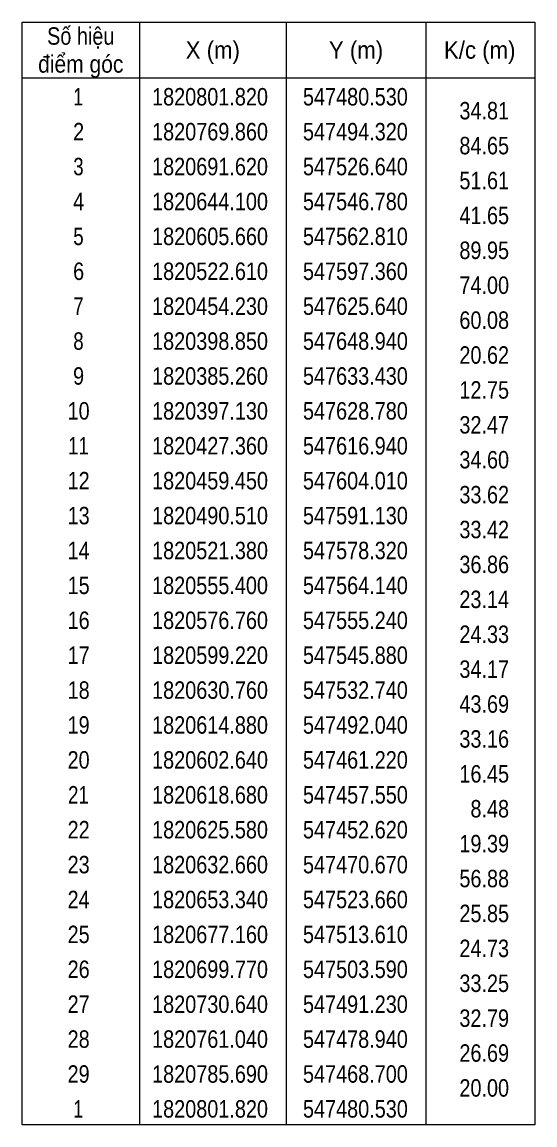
# Model space of a CAD drawing. Header units: metres. Extents: x 546021 to 548091, y 1820134 to 1821147.
# Drawn here: x 548017.7 to 548091.1, y 1820460.8 to 1820618.8 of the extents above; entities that cross this region are included whole.
import ezdxf
from ezdxf.enums import TextEntityAlignment as Align

# ---------------------------------------------------------------- set-up
doc = ezdxf.new("R2010")
doc.units = ezdxf.units.M
doc.layers.add('63', color=7, linetype='Continuous', lineweight=13)

msp = doc.modelspace()

# ---------------------------------------------------------------- linework, layer by layer
at = {"layer": '63'}
for p, q in [((548034.51, 1820618.81), (548034.51, 1820460.81)), ((548055.51, 1820618.81), (548055.51, 1820460.81)), ((548075.51, 1820618.81), (548075.51, 1820460.81)), ((548017.71, 1820610.81), (548091.11, 1820610.81))]:
    msp.add_line(p, q, dxfattribs=at)
msp.add_lwpolyline([(548017.71, 1820618.81), (548091.11, 1820618.81), (548091.11, 1820460.81), (548017.71, 1820460.81)], close=True, dxfattribs=at)

# ---------------------------------------------------------------- texts
for s, width, p in [('Số hiệu', 0.85, (548026.11, 1820615.56)), ('X (m)', 0.95, (548045.01, 1820613.56)), ('Y (m)', 0.95, (548065.505, 1820613.56)), ('K/c (m)', 0.95, (548083.21, 1820613.56)), ('điểm góc', 0.9, (548026.11, 1820611.56)), (' 1', 0.75, (548025.405, 1820606.86)), ('1820801.820', 0.85, (548044.61, 1820606.86)), ('547480.530', 0.85, (548065.415, 1820606.86)), (' 2', 0.85, (548025.41, 1820601.86)), ('1820769.860', 0.85, (548044.61, 1820601.86)), ('547494.320', 0.85, (548065.415, 1820601.86)), (' 3', 0.8, (548025.41, 1820596.86)), ('1820691.620', 0.85, (548044.61, 1820596.86)), ('547526.640', 0.85, (548065.415, 1820596.86)), (' 4', 0.85, (548025.405, 1820591.86)), ('1820644.100', 0.85, (548044.61, 1820591.86)), ('547546.780', 0.85, (548065.415, 1820591.86)), (' 5', 0.8, (548025.41, 1820586.86)), ('1820605.660', 0.85, (548044.61, 1820586.86)), ('547562.810', 0.85, (548065.415, 1820586.86)), (' 6', 0.85, (548025.41, 1820581.86)), ('1820522.610', 0.85, (548044.61, 1820581.86)), ('547597.360', 0.85, (548065.415, 1820581.86)), (' 7', 0.8, (548025.41, 1820576.86)), ('1820454.230', 0.85, (548044.61, 1820576.86)), ('547625.640', 0.85, (548065.415, 1820576.86)), (' 8', 0.8, (548025.41, 1820571.86)), ('1820398.850', 0.85, (548044.61, 1820571.86)), ('547648.940', 0.85, (548065.415, 1820571.86)), (' 9', 0.85, (548025.405, 1820566.86)), ('1820385.260', 0.85, (548044.61, 1820566.86)), ('547633.430', 0.85, (548065.415, 1820566.86)), (' 10', 0.85, (548025.405, 1820561.86)), ('1820397.130', 0.85, (548044.61, 1820561.86)), ('547628.780', 0.85, (548065.415, 1820561.86)), (' 11', 0.8, (548025.405, 1820556.86)), ('1820427.360', 0.85, (548044.61, 1820556.86)), ('547616.940', 0.85, (548065.415, 1820556.86)), (' 12', 0.85, (548025.41, 1820551.86)), ('1820459.450', 0.85, (548044.61, 1820551.86)), ('547604.010', 0.85, (548065.415, 1820551.86)), (' 13', 0.85, (548025.41, 1820546.86)), ('1820490.510', 0.85, (548044.61, 1820546.86)), ('547591.130', 0.85, (548065.415, 1820546.86)), (' 14', 0.85, (548025.405, 1820541.86)), ('1820521.380', 0.85, (548044.61, 1820541.86)), ('547578.320', 0.85, (548065.415, 1820541.86)), (' 15', 0.85, (548025.41, 1820536.86)), ('1820555.400', 0.85, (548044.61, 1820536.86)), ('547564.140', 0.85, (548065.415, 1820536.86)), (' 16', 0.85, (548025.41, 1820531.86)), ('1820576.760', 0.85, (548044.61, 1820531.86)), ('547555.240', 0.85, (548065.415, 1820531.86)), (' 17', 0.85, (548025.41, 1820526.86)), ('1820599.220', 0.85, (548044.61, 1820526.86)), ('547545.880', 0.85, (548065.415, 1820526.86)), (' 18', 0.85, (548025.41, 1820521.86)), ('1820630.760', 0.85, (548044.61, 1820521.86)), ('547532.740', 0.85, (548065.415, 1820521.86)), (' 19', 0.85, (548025.405, 1820516.86)), ('1820614.880', 0.85, (548044.61, 1820516.86)), ('547492.040', 0.85, (548065.415, 1820516.86)), (' 20', 0.85, (548025.405, 1820511.86)), ('1820602.640', 0.85, (548044.61, 1820511.86)), ('547461.220', 0.85, (548065.415, 1820511.86)), (' 21', 0.8, (548025.405, 1820506.86)), ('1820618.680', 0.85, (548044.61, 1820506.86)), ('547457.550', 0.85, (548065.415, 1820506.86)), (' 22', 0.85, (548025.41, 1820501.86)), ('1820625.580', 0.85, (548044.61, 1820501.86)), ('547452.620', 0.85, (548065.415, 1820501.86)), (' 23', 0.85, (548025.41, 1820496.86)), ('1820632.660', 0.85, (548044.61, 1820496.86)), ('547470.670', 0.85, (548065.415, 1820496.86)), (' 24', 0.85, (548025.405, 1820491.86)), ('1820653.340', 0.85, (548044.61, 1820491.86)), ('547523.660', 0.85, (548065.415, 1820491.86)), (' 25', 0.85, (548025.41, 1820486.86)), ('1820677.160', 0.85, (548044.61, 1820486.86)), ('547513.610', 0.85, (548065.415, 1820486.86)), (' 26', 0.85, (548025.41, 1820481.86)), ('1820699.770', 0.85, (548044.61, 1820481.86)), ('547503.590', 0.85, (548065.415, 1820481.86)), (' 27', 0.85, (548025.41, 1820476.86)), ('1820730.640', 0.85, (548044.61, 1820476.86)), ('547491.230', 0.85, (548065.415, 1820476.86)), (' 28', 0.85, (548025.41, 1820471.86)), ('1820761.040', 0.85, (548044.61, 1820471.86)), ('547478.940', 0.85, (548065.415, 1820471.86)), (' 29', 0.85, (548025.405, 1820466.86)), ('1820785.690', 0.85, (548044.61, 1820466.86)), ('547468.700', 0.85, (548065.415, 1820466.86)), (' 1', 0.75, (548025.405, 1820461.86)), ('1820801.820', 0.85, (548044.61, 1820461.86)), ('547480.530', 0.85, (548065.415, 1820461.86))]:
    msp.add_text(s, height=2.5, dxfattribs=dict(at, width=width)).set_placement(p, align=Align.CENTER)
at = {"layer": '63', "width": 0.85}
for s, p in [('34.81', (548087.41, 1820604.86)), ('84.65', (548087.41, 1820599.86)), ('51.61', (548087.41, 1820594.86)), ('41.65', (548087.41, 1820589.86)), ('89.95', (548087.41, 1820584.86)), ('74.00', (548087.41, 1820579.86)), ('60.08', (548087.41, 1820574.86)), ('20.62', (548087.41, 1820569.86)), ('12.75', (548087.41, 1820564.86)), ('32.47', (548087.41, 1820559.86)), ('34.60', (548087.41, 1820554.86)), ('33.62', (548087.41, 1820549.86)), ('33.42', (548087.41, 1820544.86)), ('36.86', (548087.41, 1820539.86)), ('23.14', (548087.41, 1820534.86)), ('24.33', (548087.41, 1820529.86)), ('34.17', (548087.41, 1820524.86)), ('43.69', (548087.41, 1820519.86)), ('33.16', (548087.41, 1820514.86)), ('16.45', (548087.41, 1820509.86)), ('8.48', (548087.41, 1820504.86)), ('19.39', (548087.41, 1820499.86)), ('56.88', (548087.41, 1820494.86)), ('25.85', (548087.41, 1820489.86)), ('24.73', (548087.41, 1820484.86)), ('33.25', (548087.41, 1820479.86)), ('32.79', (548087.41, 1820474.86)), ('26.69', (548087.41, 1820469.86)), ('20.00', (548087.41, 1820464.86))]:
    msp.add_text(s, height=2.5, dxfattribs=at).set_placement(p, align=Align.RIGHT)

doc.saveas('drawing.dxf')
